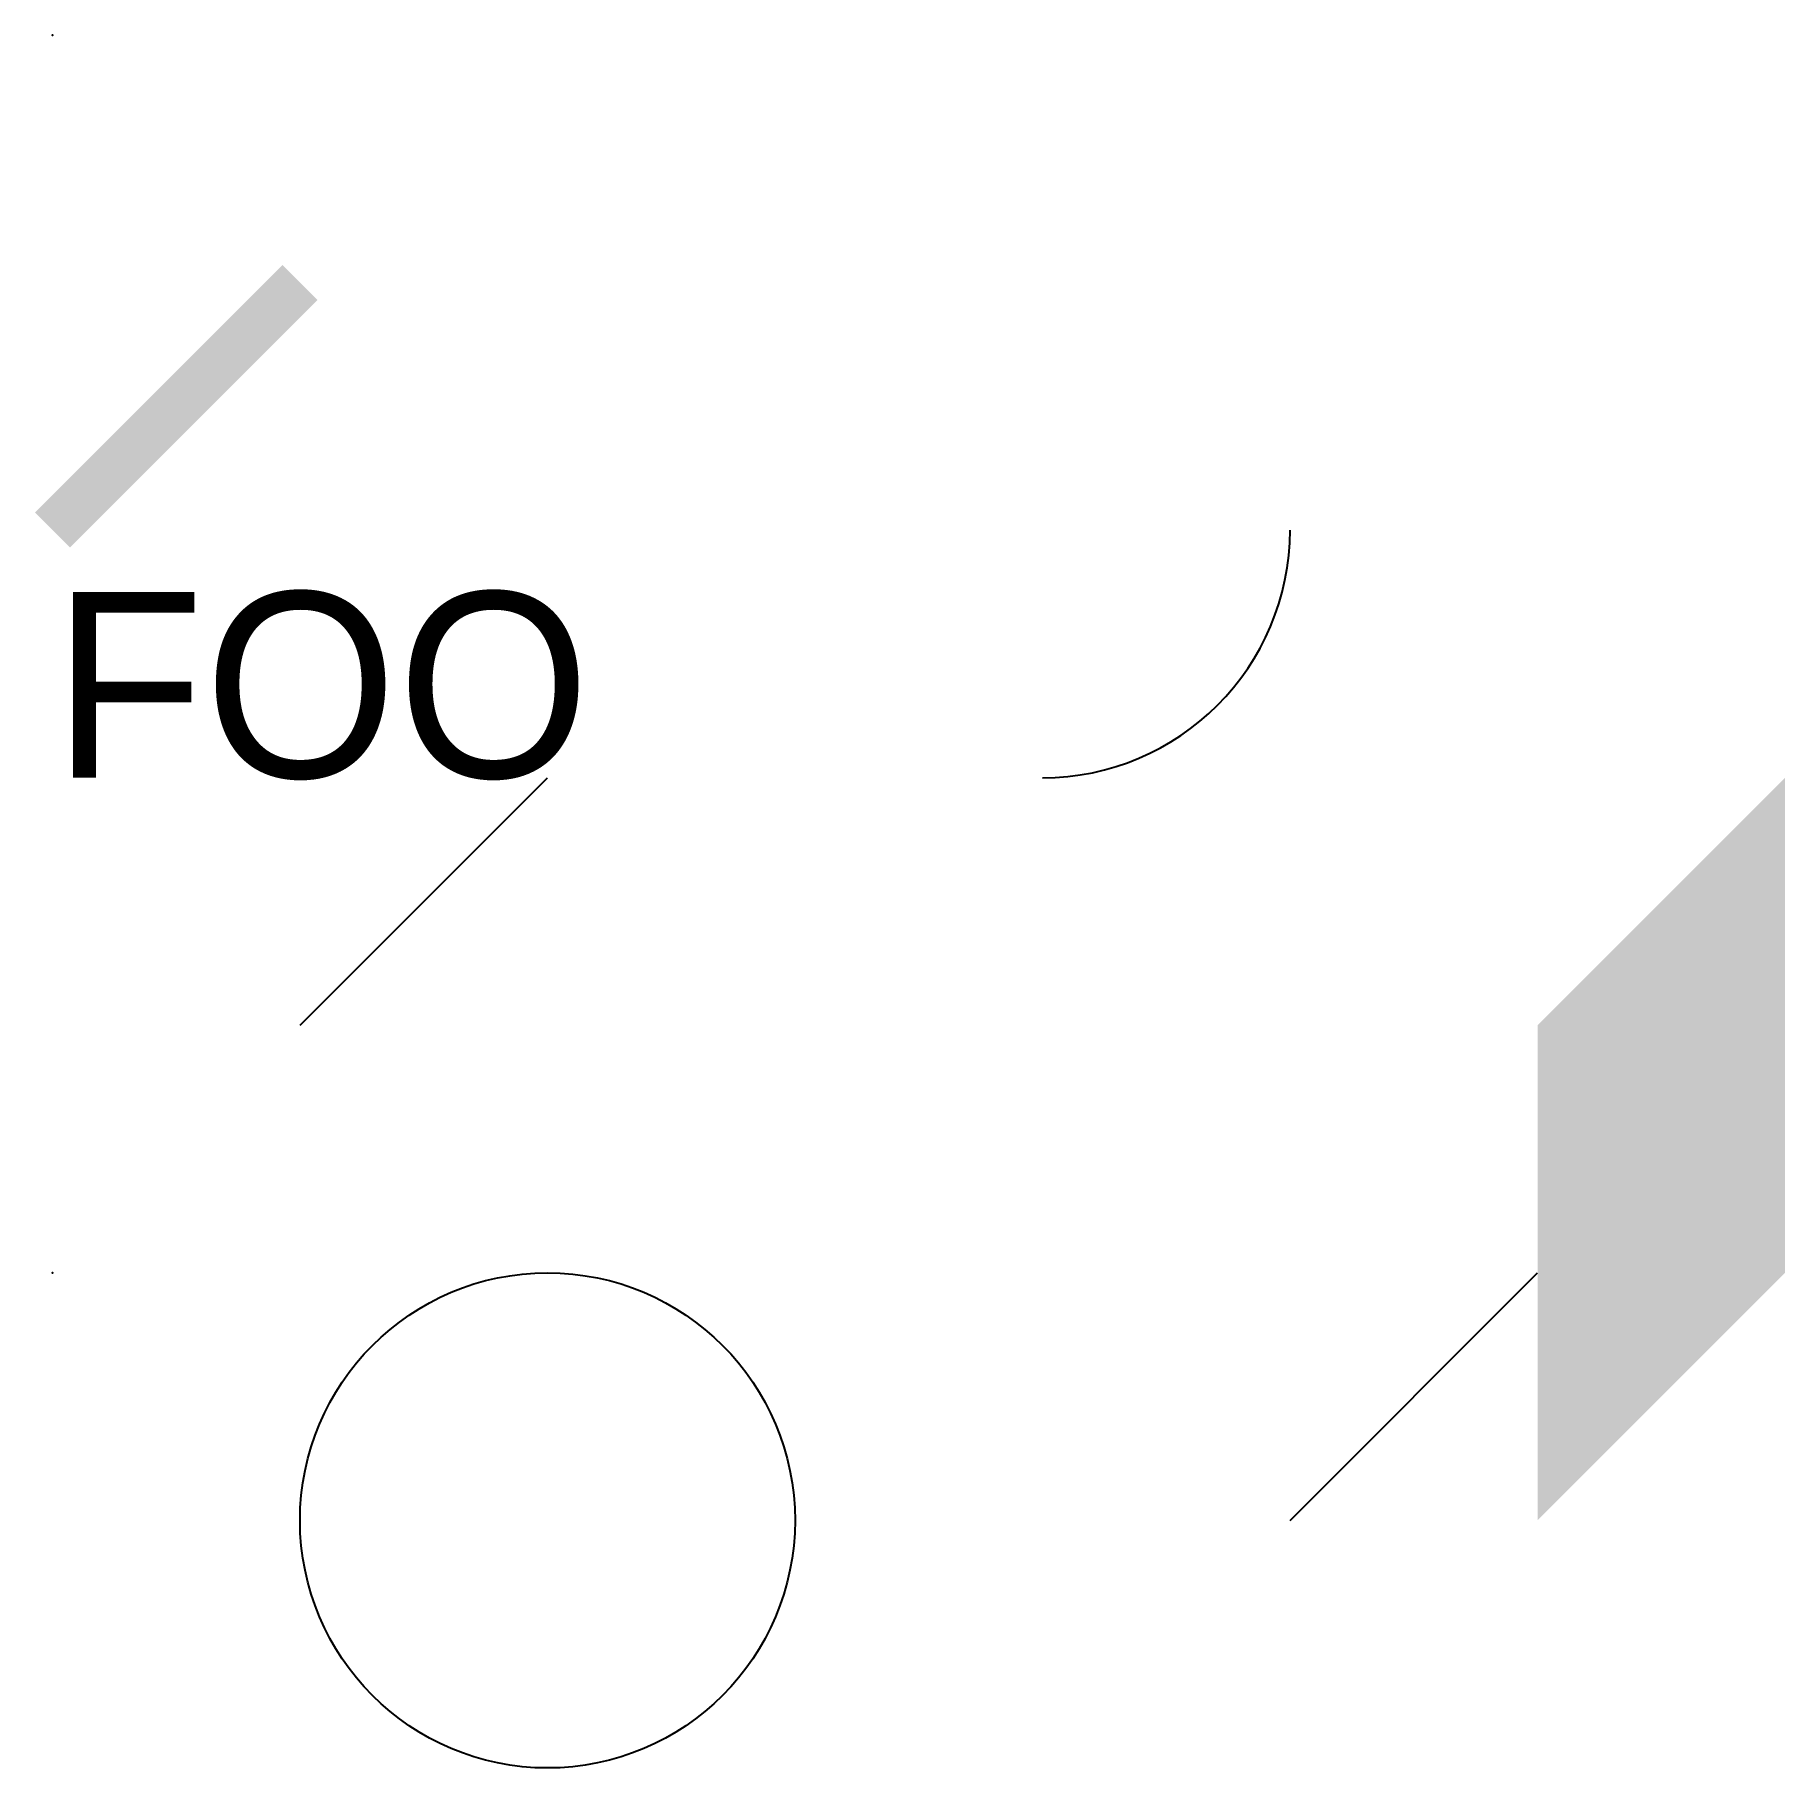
# Model space of a CAD drawing. Extents: x 0.93 to 8, y 0 to 7.
import ezdxf

# ---------------------------------------------------------------- set-up
doc = ezdxf.new("R2010")
doc.units = 0

msp = doc.modelspace()

# ---------------------------------------------------------------- linework, layer by layer
at = {"layer": '', "color": 0}
for p, q in [((2, 3), (3, 4)), ((6, 1), (7, 2))]:
    msp.add_line(p, q, dxfattribs=at)
msp.add_circle((3, 1), 1, dxfattribs=at)
msp.add_arc((5, 5), 1, 270, 0, dxfattribs=at)
for p in [(1, 7), (1, 2)]:
    msp.add_point(p, dxfattribs=at)
msp.add_solid([(7, 1), (8, 2), (7, 3), (8, 4)], dxfattribs=at)
msp.add_trace([(0.9293, 5.0707), (1.0707, 4.9293), (1.9293, 6.0707), (2.0707, 5.9293)], dxfattribs=at)

# ---------------------------------------------------------------- texts
msp.add_text('FOO', height=0.75, dxfattribs=at).set_placement((1, 4))

doc.saveas('drawing.dxf')
